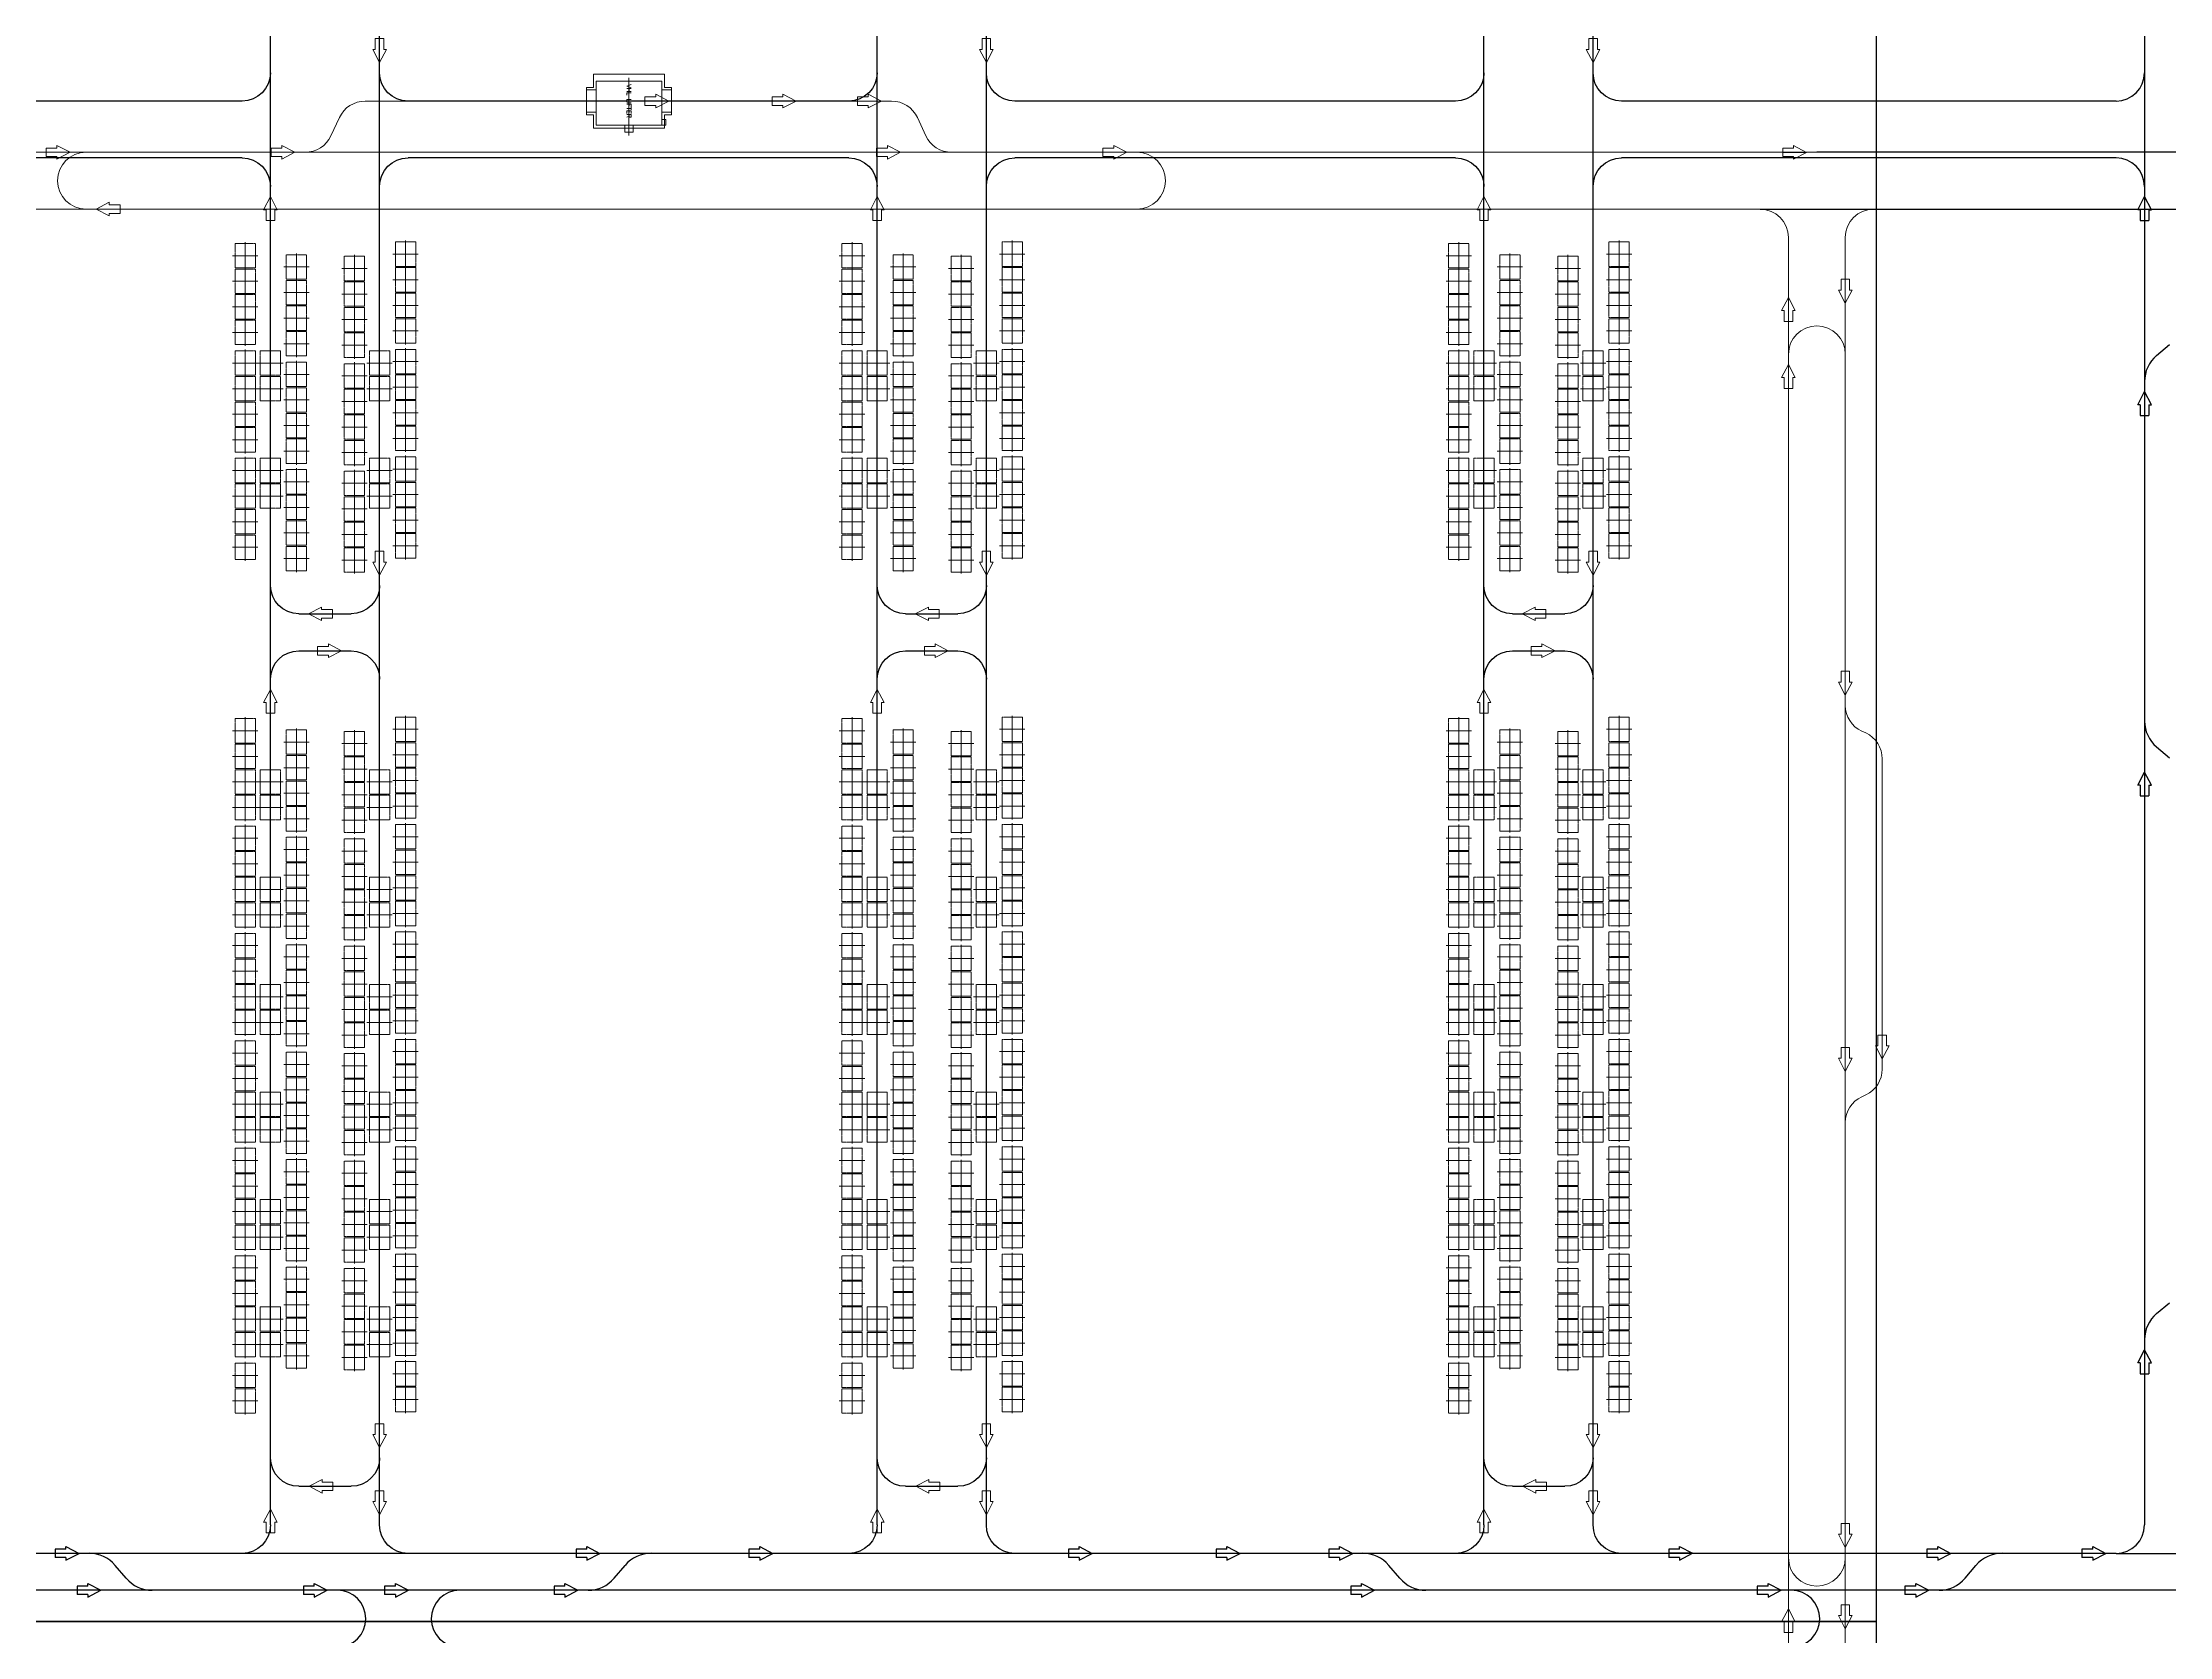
# Model space of a CAD drawing. Header units: millimetres. Extents: x -128 to 670218, y 27186 to 149492.
# Drawn here: x 295413 to 332827, y 79724 to 107767 of the extents above; entities that cross this region are included whole.
import ezdxf
from ezdxf.enums import TextEntityAlignment as Align

# ---------------------------------------------------------------- set-up
doc = ezdxf.new("R2010")
doc.units = ezdxf.units.MM
for name, pattern in [('ACAD_ISO08W100', [36, 24, -3, 6, -3]), ('AM_ISO08W050', [18, 12, -1.5, 3, -1.5]), ('XAT-M16_6F_EQ Layout_20211120$0$ACAD_ISO08W100', [36, 24, -3, 6, -3])]:
    doc.linetypes.add(name, pattern=pattern)
for name, color, linetype, lineweight in [('_CLINE', 4, 'XAT-M16_6F_EQ Layout_20211120$0$ACAD_ISO08W100', 9), ('CL', 4, 'Continuous', 9), ('CLINE', 4, 'ACAD_ISO08W100', 9), ('DIRECT', 40, 'Continuous', 9), ('LINE_EQ', 4, 'AM_ISO08W050', 20), ('LINE_STB', 151, 'Continuous', 30), ('Rail Block(Upper)', 191, 'Continuous', 18), ('Rail_H6022(Upper)', 6, 'Continuous', 18), ('TXT', 3, 'Continuous', 9), ('ZONE', 8, 'Continuous', 9)]:
    doc.layers.add(name, color=color, linetype=linetype, lineweight=lineweight)
doc.layers.add('Rail_Block(Upper)', color=6, linetype='Continuous')
doc.layers.add('Rail_H4822(Lower)', color=7, linetype='Continuous')
doc.styles.add('CF-FNT', font='romans.shx', dxfattribs={"width": 0.85, "bigfont": 'bigfont.shx'})

# ---------------------------------------------------------------- blocks, each defined once
blk = doc.blocks.new('*U3')
at = {"color": 0, "linetype": 'ByBlock'}
for p, q in [((-120, -230), (0, 0)), ((0, 0), (0, -420)), ((120, -230), (0, 0)), ((-75, -230), (-120, -230)), ((-75, -230), (-75, -420)), ((75, -230), (75, -420)), ((75, -230), (120, -230)), ((75, -420), (-75, -420))]:
    blk.add_line(p, q, dxfattribs=at)
blk = doc.blocks.new('A$C31676947')
at = {"layer": 'Rail_H4822(Lower)'}
for p, q in [((500, 47250), (500, 500)), ((2420, 47250), (2420, 500)), ((1000, 46570), (1920, 46570)), ((1000, 31870), (1920, 31870)), ((1000, 31220), (1920, 31220)), ((1000, 16520), (1920, 16520)), ((1000, 15870), (1920, 15870)), ((1000, 1180), (1920, 1180))]:
    blk.add_line(p, q, dxfattribs=at)
for centre, start, end in [((0, 47250), 0, 90), ((2920, 47250), 90, 180), ((1000, 46070), 90, 180), ((1920, 46070), 0, 90), ((1000, 32370), 180, 270), ((1920, 32370), 270, 0), ((1000, 30720), 90, 180), ((1920, 30720), 0, 90), ((0, 23700), 270, 0), ((2920, 23700), 180, 270), ((0, 21700), 0, 90), ((2920, 21700), 90, 180), ((1000, 17020), 180, 270), ((1920, 17020), 270, 0), ((1000, 15370), 90, 180), ((1920, 15370), 0, 90), ((1000, 1680), 180, 270), ((1920, 1680), 270, 0), ((0, 500), 270, 0), ((2920, 500), 180, 270)]:
    blk.add_arc(centre, 500, start, end, dxfattribs=at)
at = {"layer": 'DIRECT'}
for p, rotation in [((500, 46970), 180), ((1180, 46570), 89.99999999999999), ((500, 32550), 180), ((500, 23880), 180), ((500, 17200), 180), ((500, 1860), 180), ((1740, 1180), 270), ((500, 680), 180)]:
    blk.add_blockref('*U3', p, dxfattribs=dict(at, rotation=rotation))
for p in [(2420, 47070), (2420, 45890), (2420, 30540), (2420, 21520), (2420, 15190), (2420, 780)]:
    blk.add_blockref('*U3', p, dxfattribs=at)
at = {"layer": 'DIRECT', "lineweight": -2}
for p, rotation in [((1750, 31870), 270), ((1170, 31220), 89.99999999999999), ((1750, 16520), 270), ((1170, 15870), 89.99999999999999)]:
    blk.add_blockref('*U3', p, dxfattribs=dict(at, rotation=rotation))
blk = doc.blocks.new('*U588')
at = {"color": 0, "linetype": 'ByBlock'}
for p, q in [((-120, -230), (0, 0)), ((0, 0), (0, -420)), ((120, -230), (0, 0)), ((-75, -230), (-120, -230)), ((-75, -230), (-75, -420)), ((75, -230), (75, -420)), ((75, -230), (120, -230)), ((75, -420), (-75, -420))]:
    blk.add_line(p, q, dxfattribs=at)
blk = doc.blocks.new('*U575')
at = {"color": 0, "linetype": 'ByBlock'}
for p, q in [((-120, -230), (0, 0)), ((0, 0), (0, -420)), ((120, -230), (0, 0)), ((-75, -230), (-120, -230)), ((-75, -230), (-75, -420)), ((75, -230), (75, -420)), ((75, -230), (120, -230)), ((75, -420), (-75, -420))]:
    blk.add_line(p, q, dxfattribs=at)
blk = doc.blocks.new('*U407')
at = {"color": 0, "linetype": 'ByBlock'}
for p, q in [((-120, -230), (0, 0)), ((0, 0), (0, -420)), ((120, -230), (0, 0)), ((-75, -230), (-120, -230)), ((-75, -230), (-75, -420)), ((75, -230), (75, -420)), ((75, -230), (120, -230)), ((75, -420), (-75, -420))]:
    blk.add_line(p, q, dxfattribs=at)
blk = doc.blocks.new('*U466')
at = {"color": 0, "linetype": 'ByBlock'}
for p, q in [((-120, -230), (0, 0)), ((0, 0), (0, -420)), ((120, -230), (0, 0)), ((-75, -230), (-120, -230)), ((-75, -230), (-75, -420)), ((75, -230), (75, -420)), ((75, -230), (120, -230)), ((75, -420), (-75, -420))]:
    blk.add_line(p, q, dxfattribs=at)
blk = doc.blocks.new('*U697')
at = {"color": 0, "linetype": 'ByBlock'}
for p, q in [((-120, -230), (0, 0)), ((0, 0), (0, -420)), ((120, -230), (0, 0)), ((-75, -230), (-120, -230)), ((-75, -230), (-75, -420)), ((75, -230), (75, -420)), ((75, -230), (120, -230)), ((75, -420), (-75, -420))]:
    blk.add_line(p, q, dxfattribs=at)
blk = doc.blocks.new('*U766')
at = {"color": 0, "linetype": 'ByBlock'}
for p, q in [((-120, -230), (0, 0)), ((0, 0), (0, -420)), ((120, -230), (0, 0)), ((-75, -230), (-120, -230)), ((-75, -230), (-75, -420)), ((75, -230), (75, -420)), ((75, -230), (120, -230)), ((75, -420), (-75, -420))]:
    blk.add_line(p, q, dxfattribs=at)
blk = doc.blocks.new('*U751')
at = {"color": 0, "linetype": 'ByBlock'}
for p, q in [((-120, -230), (0, 0)), ((0, 0), (0, -420)), ((120, -230), (0, 0)), ((-75, -230), (-120, -230)), ((-75, -230), (-75, -420)), ((75, -230), (75, -420)), ((75, -230), (120, -230)), ((75, -420), (-75, -420))]:
    blk.add_line(p, q, dxfattribs=at)
blk = doc.blocks.new('*U752')
at = {"color": 0, "linetype": 'ByBlock'}
for p, q in [((-120, -230), (0, 0)), ((0, 0), (0, -420)), ((120, -230), (0, 0)), ((-75, -230), (-120, -230)), ((-75, -230), (-75, -420)), ((75, -230), (75, -420)), ((75, -230), (120, -230)), ((75, -420), (-75, -420))]:
    blk.add_line(p, q, dxfattribs=at)
blk = doc.blocks.new('*U383')
at = {"color": 0, "linetype": 'ByBlock'}
for p, q in [((-120, -230), (0, 0)), ((0, 0), (0, -420)), ((120, -230), (0, 0)), ((-75, -230), (-120, -230)), ((-75, -230), (-75, -420)), ((75, -230), (75, -420)), ((75, -230), (120, -230)), ((75, -420), (-75, -420))]:
    blk.add_line(p, q, dxfattribs=at)
blk = doc.blocks.new('*U384')
at = {"color": 0, "linetype": 'ByBlock'}
for p, q in [((-120, -230), (0, 0)), ((0, 0), (0, -420)), ((120, -230), (0, 0)), ((-75, -230), (-120, -230)), ((-75, -230), (-75, -420)), ((75, -230), (75, -420)), ((75, -230), (120, -230)), ((75, -420), (-75, -420))]:
    blk.add_line(p, q, dxfattribs=at)
blk = doc.blocks.new('*U355')
at = {"color": 0, "linetype": 'ByBlock'}
for p, q in [((-120, -230), (0, 0)), ((0, 0), (0, -420)), ((120, -230), (0, 0)), ((-75, -230), (-120, -230)), ((-75, -230), (-75, -420)), ((75, -230), (75, -420)), ((75, -230), (120, -230)), ((75, -420), (-75, -420))]:
    blk.add_line(p, q, dxfattribs=at)
blk = doc.blocks.new('*U356')
at = {"color": 0, "linetype": 'ByBlock'}
for p, q in [((-120, -230), (0, 0)), ((0, 0), (0, -420)), ((120, -230), (0, 0)), ((-75, -230), (-120, -230)), ((-75, -230), (-75, -420)), ((75, -230), (75, -420)), ((75, -230), (120, -230)), ((75, -420), (-75, -420))]:
    blk.add_line(p, q, dxfattribs=at)
blk = doc.blocks.new('*U357')
at = {"color": 0, "linetype": 'ByBlock'}
for p, q in [((-120, -230), (0, 0)), ((0, 0), (0, -420)), ((120, -230), (0, 0)), ((-75, -230), (-120, -230)), ((-75, -230), (-75, -420)), ((75, -230), (75, -420)), ((75, -230), (120, -230)), ((75, -420), (-75, -420))]:
    blk.add_line(p, q, dxfattribs=at)
blk = doc.blocks.new('*U358')
at = {"color": 0, "linetype": 'ByBlock'}
for p, q in [((-120, -230), (0, 0)), ((0, 0), (0, -420)), ((120, -230), (0, 0)), ((-75, -230), (-120, -230)), ((-75, -230), (-75, -420)), ((75, -230), (75, -420)), ((75, -230), (120, -230)), ((75, -420), (-75, -420))]:
    blk.add_line(p, q, dxfattribs=at)
blk = doc.blocks.new('*U18')
at = {"color": 0, "linetype": 'ByBlock'}
for p, q in [((-120, -230), (0, 0)), ((0, 0), (0, -420)), ((120, -230), (0, 0)), ((-75, -230), (-120, -230)), ((-75, -230), (-75, -420)), ((75, -230), (75, -420)), ((75, -230), (120, -230)), ((75, -420), (-75, -420))]:
    blk.add_line(p, q, dxfattribs=at)
blk = doc.blocks.new('*U20')
at = {"color": 0, "linetype": 'ByBlock'}
for p, q in [((-120, -230), (0, 0)), ((0, 0), (0, -420)), ((120, -230), (0, 0)), ((-75, -230), (-120, -230)), ((-75, -230), (-75, -420)), ((75, -230), (75, -420)), ((75, -230), (120, -230)), ((75, -420), (-75, -420))]:
    blk.add_line(p, q, dxfattribs=at)
blk = doc.blocks.new('*U37')
at = {"color": 0, "linetype": 'ByBlock'}
for p, q in [((-120, -230), (0, 0)), ((0, 0), (0, -420)), ((120, -230), (0, 0)), ((-75, -230), (-120, -230)), ((-75, -230), (-75, -420)), ((75, -230), (75, -420)), ((75, -230), (120, -230)), ((75, -420), (-75, -420))]:
    blk.add_line(p, q, dxfattribs=at)
blk = doc.blocks.new('*U41')
at = {"color": 0, "linetype": 'ByBlock'}
for p, q in [((-120, -230), (0, 0)), ((0, 0), (0, -420)), ((120, -230), (0, 0)), ((-75, -230), (-120, -230)), ((-75, -230), (-75, -420)), ((75, -230), (75, -420)), ((75, -230), (120, -230)), ((75, -420), (-75, -420))]:
    blk.add_line(p, q, dxfattribs=at)
blk = doc.blocks.new('EG-TR_ARW_1-2')
at = {"color": 0, "linetype": 'ByBlock'}
for p, q in [((-120, -230), (0, 0)), ((0, 0), (0, -420)), ((120, -230), (0, 0)), ((-75, -230), (-120, -230)), ((-75, -230), (-75, -420)), ((75, -230), (75, -420)), ((75, -230), (120, -230)), ((75, -420), (-75, -420))]:
    blk.add_line(p, q, dxfattribs=at)
blk = doc.blocks.new('A$C90e8e326')
at = {"layer": 'Rail_Block(Upper)'}
for p, q in [((341241, 76500), (325586, 76500)), ((324586, 75500), (342241, 75500))]:
    blk.add_line(p, q, dxfattribs=at)
at = {"layer": 'Rail_H6022(Upper)'}
for p, q in [((299448, 76790), (299597, 77110)), ((300050, 77400), (309311, 77400)), ((309913, 76790), (309764, 77110)), ((325586, 76500), (198816, 76500)), ((198816, 75500), (324586, 75500)), ((325086, 28750), (325086, 75000)), ((326085, 27750), (326086, 75000)), ((326446, 66284), (326375, 66316)), ((326736, 65830), (326736, 60370)), ((326446, 59916), (326375, 59884))]:
    blk.add_line(p, q, dxfattribs=at)
for centre, start, end in [((300050, 76900), 90, 155.1118), ((309311, 76900), 24.8882, 90), ((298995, 77000), 270, 335.1118), ((310366, 77000), 204.8882, 270), ((295140, 76000), 90, 270), ((313627, 76000), 270, 90), ((324586, 75000), 0, 90), ((326586, 75000), 90, 180), ((325586, 72945), 0, 180), ((326586, 66770), 180, 245.1118), ((326236, 65830), 0, 65.1118), ((326236, 60370), 294.8882, 0), ((326586, 59430), 114.8882, 180), ((325586, 51775), 180, 0)]:
    blk.add_arc(centre, 500, start, end, dxfattribs=at)
at = {"layer": 'Rail_H6022(Upper)', "lineweight": -2, "xscale": -1, "rotation": 270}
for p in [(307630, 77400), (298815, 76500)]:
    blk.add_blockref('EG-TR_ARW_1-2', p, dxfattribs=at)
at = {"layer": 'Rail_H6022(Upper)'}
for p, xscale, rotation in [((309131, 77400), -1, 270), ((294859, 76500), -1, 270), ((309466, 76500), -1, 270), ((313447, 76500), -1, 270), ((325406, 76499), -1, 270), ((295320, 75500), -1.000000000000001, 90), ((326086, 73845), -1, 180), ((326086, 66950), -1, 180), ((326086, 60330), -1, 180), ((326736, 60550), -1, 180), ((326086, 51955), -1, 180), ((326086, 50525), -1, 180)]:
    blk.add_blockref('EG-TR_ARW_1-2', p, dxfattribs=dict(at, xscale=xscale, rotation=rotation))
at = {"layer": 'Rail_H6022(Upper)', "xscale": -1}
for p in [(325086, 73945), (325086, 72765), (325086, 50875)]:
    blk.add_blockref('EG-TR_ARW_1-2', p, dxfattribs=at)
blk = doc.blocks.new('*U825')
at = {"color": 0, "linetype": 'ByBlock', "lineweight": -2}
for points in [[(196, 575), (196, 750), (-196, 750), (-196, 575)], [(-350, -575), (-350, 575), (425, 575), (425, -575)], [(545, -72), (545, 72), (425, 72), (425, -72)], [(196, -750), (196, -575), (-196, -575), (-196, -750)]]:
    blk.add_lwpolyline(points, close=True, dxfattribs=at)
at = {"color": 0}
blk.add_lwpolyline([(325, 650), (325, 575), (425, 575), (425, 650)], close=True, dxfattribs=at)
at = {"layer": 'CL'}
blk.add_line((0, 750), (0, -750), dxfattribs=at)
at = {"layer": 'CLINE'}
blk.add_line((-411, 0), (604, 0), dxfattribs=at)
at = {"layer": 'ZONE'}
for p, q in [((-240, 625), (-240, 750)), ((-240, 750), (240, 750)), ((240, 750), (240, 625)), ((-240, 625), (-475, 625)), ((-475, 625), (-475, -625)), ((240, 625), (475, 625)), ((475, 625), (475, -625)), ((-475, -625), (-240, -625)), ((-240, -625), (-240, -750)), ((240, -750), (240, -625)), ((475, -625), (240, -625)), ((-240, -750), (240, -750))]:
    blk.add_line(p, q, dxfattribs=at)
at = {"layer": 'DIRECT', "lineweight": -2}
blk.add_blockref('EG-TR_ARW_1-2', (0, 700), dxfattribs=at)
at = {"layer": 'TXT', "style": 'CF-FNT', "flags": 8}
blk.add_attdef('UNITID', text='', height=80, dxfattribs=at).set_placement((0, 0), align=Align.MIDDLE_CENTER)
blk = doc.blocks.new('XAT-M16_6F_EQ Layout_20211120$0$EG-12_FOUP_(01)-pv')
at = {"layer": '_CLINE'}
for p, q in [((0, 211), (0, -235)), ((-239, -12), (239, -12))]:
    blk.add_line(p, q, dxfattribs=at)
at = {"layer": 'LINE_EQ'}
blk.add_lwpolyline([(-215, 166), (-215, -190), (215, -190), (215, 166)], close=True, dxfattribs=at)

msp = doc.modelspace()

# ---------------------------------------------------------------- linework, layer by layer
for points in [[(262984, 132785), (327670, 132785), (327670, 79986), (262984, 79986)], [(252566, 79986), (327670, 79986), (327670, 27186), (252566, 27186)]]:
    msp.add_lwpolyline(points, close=True)
at = {"layer": 'Rail_H4822(Lower)'}
for p, q in [((332388, 128436), (332388, 81686)), ((298922, 106736), (291419, 106736)), ((309595, 106736), (301842, 106736)), ((320268, 106736), (312515, 106736)), ((331888, 106736), (323188, 106736)), ((298922, 105736), (291419, 105736)), ((309595, 105736), (301842, 105736)), ((320268, 105736), (312515, 105736)), ((331888, 105736), (323188, 105736)), ((332600, 102262), (332827, 102454)), ((332600, 95373), (332827, 95181)), ((332600, 85404), (332827, 85596)), ((331888, 81186), (78898, 81186)), ((296884, 80748), (296692, 80975)), ((305469, 80748), (305661, 80975)), ((319288, 80748), (319096, 80975)), ((329231, 80748), (329423, 80975)), ((331888, 81186), (337538, 81186)), ((343374, 80536), (76271, 80536))]:
    msp.add_line(p, q, dxfattribs=at)
for centre, radius, start, end in [((331888, 107236), 500, 270, 0), ((331888, 105236), 500, 0, 90), ((332988, 101804), 600, 130.3016, 180), ((332988, 95831), 600, 180, 229.6984), ((332988, 84947), 600, 130.3016, 180), ((331888, 81686), 500, 270, 0), ((296234, 80587), 600, 40.3016, 90), ((306118, 80587), 600, 90, 139.6984), ((318638, 80587), 600, 40.3016, 90), ((329881, 80587), 600, 90, 139.6984), ((297341, 81137), 600, 220.3016, 270), ((300601, 80036), 500, 270, 90), ((302751, 80036), 500, 90, 270), ((305011, 81137), 600, 270, 319.6984), ((319745, 81137), 600, 220.3016, 270), ((326175, 80036), 500, 270, 90), ((328774, 81137), 600, 270, 319.6984)]:
    msp.add_arc(centre, radius, start, end, dxfattribs=at)

# ---------------------------------------------------------------- block references
at = {"layer": 'LINE_EQ', "rotation": 89.99999999999999}
for p in [(299410, 102127), (301330, 102127), (310083, 102127), (312003, 102127), (320756, 102127), (322676, 102127), (299410, 101677), (301330, 101677), (310083, 101677), (312003, 101677), (320756, 101677), (322676, 101677), (299410, 100237), (301330, 100237), (310083, 100237), (312003, 100237), (320756, 100237), (322676, 100237), (299410, 99787), (301330, 99787), (310083, 99787), (312003, 99787), (320756, 99787), (322676, 99787), (299410, 94758), (301330, 94758), (310083, 94758), (312003, 94758), (320756, 94758), (322676, 94758), (299410, 94308), (301330, 94308), (310083, 94308), (312003, 94308), (320756, 94308), (322676, 94308), (299410, 92868), (301330, 92868), (310083, 92868), (312003, 92868), (320756, 92868), (322676, 92868), (299410, 92418), (301330, 92418), (310083, 92418), (312003, 92418), (320756, 92418), (322676, 92418), (299410, 90978), (301330, 90978), (310083, 90978), (312003, 90978), (320756, 90978), (322676, 90978), (299410, 90528), (301330, 90528), (310083, 90528), (312003, 90528), (320756, 90528), (322676, 90528), (299410, 89088), (301330, 89088), (310083, 89088), (312003, 89088), (320756, 89088), (322676, 89088), (299410, 88638), (301330, 88638), (310083, 88638), (312003, 88638), (320756, 88638), (322676, 88638), (299410, 87198), (301330, 87198), (310083, 87198), (312003, 87198), (320756, 87198), (322676, 87198), (299410, 86748), (301330, 86748), (310083, 86748), (312003, 86748), (320756, 86748), (322676, 86748), (299410, 85308), (301330, 85308), (310083, 85308), (312003, 85308), (320756, 85308), (322676, 85308), (299410, 84858), (301330, 84858), (310083, 84858), (312003, 84858), (320756, 84858), (322676, 84858)]:
    msp.add_blockref('XAT-M16_6F_EQ Layout_20211120$0$EG-12_FOUP_(01)-pv', p, dxfattribs=at)
at = {"layer": 'LINE_STB', "rotation": 89.99999999999999}
for p in [(298967, 104017), (299867, 103818), (300887, 103792), (301787, 104043), (309640, 104017), (310540, 103818), (311560, 103792), (312460, 104043), (320313, 104017), (321213, 103818), (322233, 103792), (323133, 104043), (298967, 103567), (301787, 103593), (309640, 103567), (312460, 103593), (320313, 103567), (323133, 103593), (298967, 103117), (299867, 103368), (300887, 103342), (301787, 103143), (309640, 103117), (310540, 103368), (311560, 103342), (312460, 103143), (320313, 103117), (321213, 103368), (322233, 103342), (323133, 103143), (298967, 102667), (299867, 102918), (300887, 102892), (301787, 102693), (309640, 102667), (310540, 102918), (311560, 102892), (312460, 102693), (320313, 102667), (321213, 102918), (322233, 102892), (323133, 102693), (299867, 102468), (300887, 102442), (310540, 102468), (311560, 102442), (321213, 102468), (322233, 102442), (298967, 102127), (299867, 101928), (300887, 101902), (301787, 102153), (309640, 102127), (310540, 101928), (311560, 101902), (312460, 102153), (320313, 102127), (321213, 101928), (322233, 101902), (323133, 102153), (298967, 101677), (301787, 101703), (309640, 101677), (312460, 101703), (320313, 101677), (323133, 101703), (298967, 101227), (299867, 101478), (300887, 101452), (301787, 101253), (309640, 101227), (310540, 101478), (311560, 101452), (312460, 101253), (320313, 101227), (321213, 101478), (322233, 101452), (323133, 101253), (299867, 101028), (300887, 101002), (301787, 100803), (310540, 101028), (311560, 101002), (312460, 100803), (321213, 101028), (322233, 101002), (323133, 100803), (298967, 100777), (299867, 100578), (300887, 100552), (309640, 100777), (310540, 100578), (311560, 100552), (320313, 100777), (321213, 100578), (322233, 100552), (298967, 100237), (299867, 100038), (301787, 100263), (309640, 100237), (310540, 100038), (312460, 100263), (320313, 100237), (321213, 100038), (323133, 100263), (298967, 99787), (300887, 100012), (301787, 99813), (309640, 99787), (311560, 100012), (312460, 99813), (320313, 99787), (322233, 100012), (323133, 99813), (298967, 99337), (299867, 99588), (300887, 99562), (301787, 99363), (309640, 99337), (310540, 99588), (311560, 99562), (312460, 99363), (320313, 99337), (321213, 99588), (322233, 99562), (323133, 99363), (299867, 99138), (300887, 99112), (301787, 98913), (310540, 99138), (311560, 99112), (312460, 98913), (321213, 99138), (322233, 99112), (323133, 98913), (298967, 98887), (299867, 98688), (300887, 98662), (309640, 98887), (310540, 98688), (311560, 98662), (320313, 98887), (321213, 98688), (322233, 98662), (298967, 95658), (301787, 95684), (309640, 95658), (312460, 95684), (320313, 95658), (323133, 95684), (298967, 95208), (299867, 95459), (300887, 95433), (301787, 95234), (309640, 95208), (310540, 95459), (311560, 95433), (312460, 95234), (320313, 95208), (321213, 95459), (322233, 95433), (323133, 95234), (299867, 95009), (300887, 94983), (310540, 95009), (311560, 94983), (321213, 95009), (322233, 94983), (298967, 94758), (299867, 94559), (300887, 94533), (301787, 94784), (309640, 94758), (310540, 94559), (311560, 94533), (312460, 94784), (320313, 94758), (321213, 94559), (322233, 94533), (323133, 94784), (298967, 94308), (299867, 94109), (300887, 94083), (301787, 94334), (309640, 94308), (310540, 94109), (311560, 94083), (312460, 94334), (320313, 94308), (321213, 94109), (322233, 94083), (323133, 94334), (298967, 93768), (301787, 93794), (309640, 93768), (312460, 93794), (320313, 93768), (323133, 93794), (298967, 93318), (299867, 93569), (300887, 93543), (301787, 93344), (309640, 93318), (310540, 93569), (311560, 93543), (312460, 93344), (320313, 93318), (321213, 93569), (322233, 93543), (323133, 93344), (299867, 93119), (300887, 93093), (310540, 93119), (311560, 93093), (321213, 93119), (322233, 93093), (298967, 92868), (299867, 92669), (300887, 92643), (301787, 92894), (309640, 92868), (310540, 92669), (311560, 92643), (312460, 92894), (320313, 92868), (321213, 92669), (322233, 92643), (323133, 92894), (298967, 92418), (299867, 92219), (300887, 92193), (301787, 92444), (309640, 92418), (310540, 92219), (311560, 92193), (312460, 92444), (320313, 92418), (321213, 92219), (322233, 92193), (323133, 92444), (298967, 91878), (301787, 91904), (309640, 91878), (312460, 91904), (320313, 91878), (323133, 91904), (298967, 91428), (299867, 91679), (300887, 91653), (301787, 91454), (309640, 91428), (310540, 91679), (311560, 91653), (312460, 91454), (320313, 91428), (321213, 91679), (322233, 91653), (323133, 91454), (299867, 91229), (300887, 91203), (310540, 91229), (311560, 91203), (321213, 91229), (322233, 91203), (298967, 90978), (299867, 90779), (300887, 90753), (301787, 91004), (309640, 90978), (310540, 90779), (311560, 90753), (312460, 91004), (320313, 90978), (321213, 90779), (322233, 90753), (323133, 91004), (298967, 90528), (299867, 90329), (300887, 90303), (301787, 90554), (309640, 90528), (310540, 90329), (311560, 90303), (312460, 90554), (320313, 90528), (321213, 90329), (322233, 90303), (323133, 90554), (298967, 89988), (301787, 90014), (309640, 89988), (312460, 90014), (320313, 89988), (323133, 90014), (299867, 89789), (300887, 89763), (301787, 89564), (310540, 89789), (311560, 89763), (312460, 89564), (321213, 89789), (322233, 89763), (323133, 89564), (298967, 89538), (299867, 89339), (300887, 89313), (309640, 89538), (310540, 89339), (311560, 89313), (320313, 89538), (321213, 89339), (322233, 89313), (298967, 89088), (299867, 88889), (300887, 88863), (301787, 89114), (309640, 89088), (310540, 88889), (311560, 88863), (312460, 89114), (320313, 89088), (321213, 88889), (322233, 88863), (323133, 89114), (298967, 88638), (299867, 88439), (301787, 88664), (309640, 88638), (310540, 88439), (312460, 88664), (320313, 88638), (321213, 88439), (323133, 88664), (298967, 88098), (300887, 88413), (301787, 88124), (309640, 88098), (311560, 88413), (312460, 88124), (320313, 88098), (322233, 88413), (323133, 88124), (299867, 87899), (300887, 87873), (310540, 87899), (311560, 87873), (321213, 87899), (322233, 87873), (298967, 87648), (299867, 87449), (300887, 87423), (301787, 87674), (309640, 87648), (310540, 87449), (311560, 87423), (312460, 87674), (320313, 87648), (321213, 87449), (322233, 87423), (323133, 87674), (298967, 87198), (299867, 86999), (300887, 86973), (301787, 87224), (309640, 87198), (310540, 86999), (311560, 86973), (312460, 87224), (320313, 87198), (321213, 86999), (322233, 86973), (323133, 87224), (298967, 86748), (301787, 86774), (309640, 86748), (312460, 86774), (320313, 86748), (323133, 86774), (298967, 86208), (299867, 86549), (300887, 86523), (301787, 86234), (309640, 86208), (310540, 86549), (311560, 86523), (312460, 86234), (320313, 86208), (321213, 86549), (322233, 86523), (323133, 86234), (299867, 86009), (300887, 85983), (310540, 86009), (311560, 85983), (321213, 86009), (322233, 85983), (298967, 85758), (299867, 85559), (300887, 85533), (301787, 85784), (309640, 85758), (310540, 85559), (311560, 85533), (312460, 85784), (320313, 85758), (321213, 85559), (322233, 85533), (323133, 85784), (298967, 85308), (299867, 85109), (300887, 85083), (301787, 85334), (309640, 85308), (310540, 85109), (311560, 85083), (312460, 85334), (320313, 85308), (321213, 85109), (322233, 85083), (323133, 85334), (298967, 84858), (301787, 84884), (309640, 84858), (312460, 84884), (320313, 84858), (323133, 84884), (298967, 84318), (299867, 84659), (300887, 84633), (301787, 84344), (309640, 84318), (310540, 84659), (311560, 84633), (312460, 84344), (320313, 84318), (321213, 84659), (322233, 84633), (323133, 84344), (298967, 83868), (301787, 83894), (309640, 83868), (312460, 83894), (320313, 83868), (323133, 83894)]:
    msp.add_blockref('XAT-M16_6F_EQ Layout_20211120$0$EG-12_FOUP_(01)-pv', p, dxfattribs=at)
at = {"layer": 'Rail Block(Upper)'}
ref = msp.add_blockref('*U825', (305729, 106736), dxfattribs=dict(at, rotation=270))
ref.add_attrib('UNITID', 'VHL LIFTER', dxfattribs={"layer": 'TXT', "height": 80, "rotation": 270, "style": 'CF-FNT'}).set_placement((305729, 106736), align=Align.MIDDLE_CENTER)
at = {"layer": 'Rail_H4822(Lower)', "xscale": -1}
for name, p, rotation in [('A$C31676947', (298922, 128936), 180), ('A$C31676947', (309595, 128936), 180), ('A$C31676947', (320268, 128936), 180), ('*U357', (296055, 81186), 270), ('*U355', (305218, 81186), 270), ('*U588', (308258, 81186), 270), ('*U466', (313878, 81186), 270), ('*U697', (316478, 81186), 270), ('*U383', (318459, 81186), 270), ('*U41', (324438, 81187), 270), ('*U355', (328981, 81186), 270), ('*U751', (331708, 81186), 270), ('*U358', (296441, 80536), 270), ('*U407', (300421, 80536), 270), ('*U575', (301851, 80536), 270), ('*U356', (304831, 80536), 270), ('*U384', (318845, 80536), 270), ('*U752', (325995, 80536), 270), ('*U356', (328594, 80536), 270)]:
    msp.add_blockref(name, p, dxfattribs=dict(at, rotation=rotation))
at = {"layer": 'Rail_H4822(Lower)'}
msp.add_blockref('A$C90e8e326', (1038, 29336), dxfattribs=at)
at = {"layer": 'Rail_H4822(Lower)', "xscale": -1}
for name, p in [('*U766', (332388, 105056)), ('*U37', (332388, 101625)), ('*U20', (332388, 94931)), ('*U18', (332388, 84767))]:
    msp.add_blockref(name, p, dxfattribs=at)

doc.saveas('drawing.dxf')
